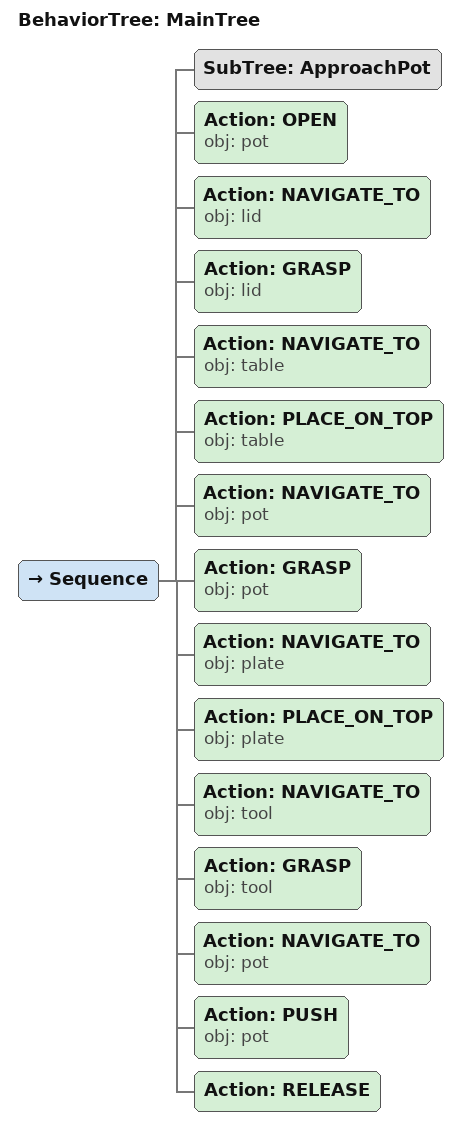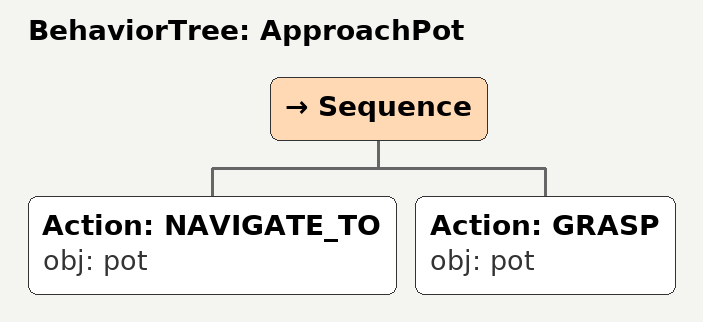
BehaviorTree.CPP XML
<root main_tree_to_execute="MainTree">
  <BehaviorTree ID="MainTree">
    <Sequence>
      <!-- Execute subtree ApproachPot -->
      <SubTree ID="ApproachPot" />
      <!-- Open pot -->
      <Action ID="OPEN" obj="pot" />
      <!-- Navigate to lid -->
      <Action ID="NAVIGATE_TO" obj="lid" />
      <!-- Grasp lid -->
      <Action ID="GRASP" obj="lid" />
      <!-- Navigate to table -->
      <Action ID="NAVIGATE_TO" obj="table" />
      <!-- Place on table -->
      <Action ID="PLACE_ON_TOP" obj="table" />
      <!-- Navigate to pot -->
      <Action ID="NAVIGATE_TO" obj="pot" />
      <!-- Grasp pot -->
      <Action ID="GRASP" obj="pot" />
      <!-- Navigate to plate -->
      <Action ID="NAVIGATE_TO" obj="plate" />
      <!-- Place on plate -->
      <Action ID="PLACE_ON_TOP" obj="plate" />
      <!-- Navigate to tool -->
      <Action ID="NAVIGATE_TO" obj="tool" />
      <!-- Grasp tool -->
      <Action ID="GRASP" obj="tool" />
      <!-- Navigate to pot -->
      <Action ID="NAVIGATE_TO" obj="pot" />
      <!-- Push pot forward toward front edge of table -->
      <Action ID="PUSH" obj="pot" />
      <!-- Release -->
      <Action ID="RELEASE" />
    </Sequence>
  </BehaviorTree>
  <!-- Subtree definition ApproachPot -->
  <BehaviorTree ID="ApproachPot">
    <Sequence>
      <!-- Navigate to pot -->
      <Action ID="NAVIGATE_TO" obj="pot" />
      <!-- Grasp pot -->
      <Action ID="GRASP" obj="pot" />
    </Sequence>
  </BehaviorTree>
</root>
